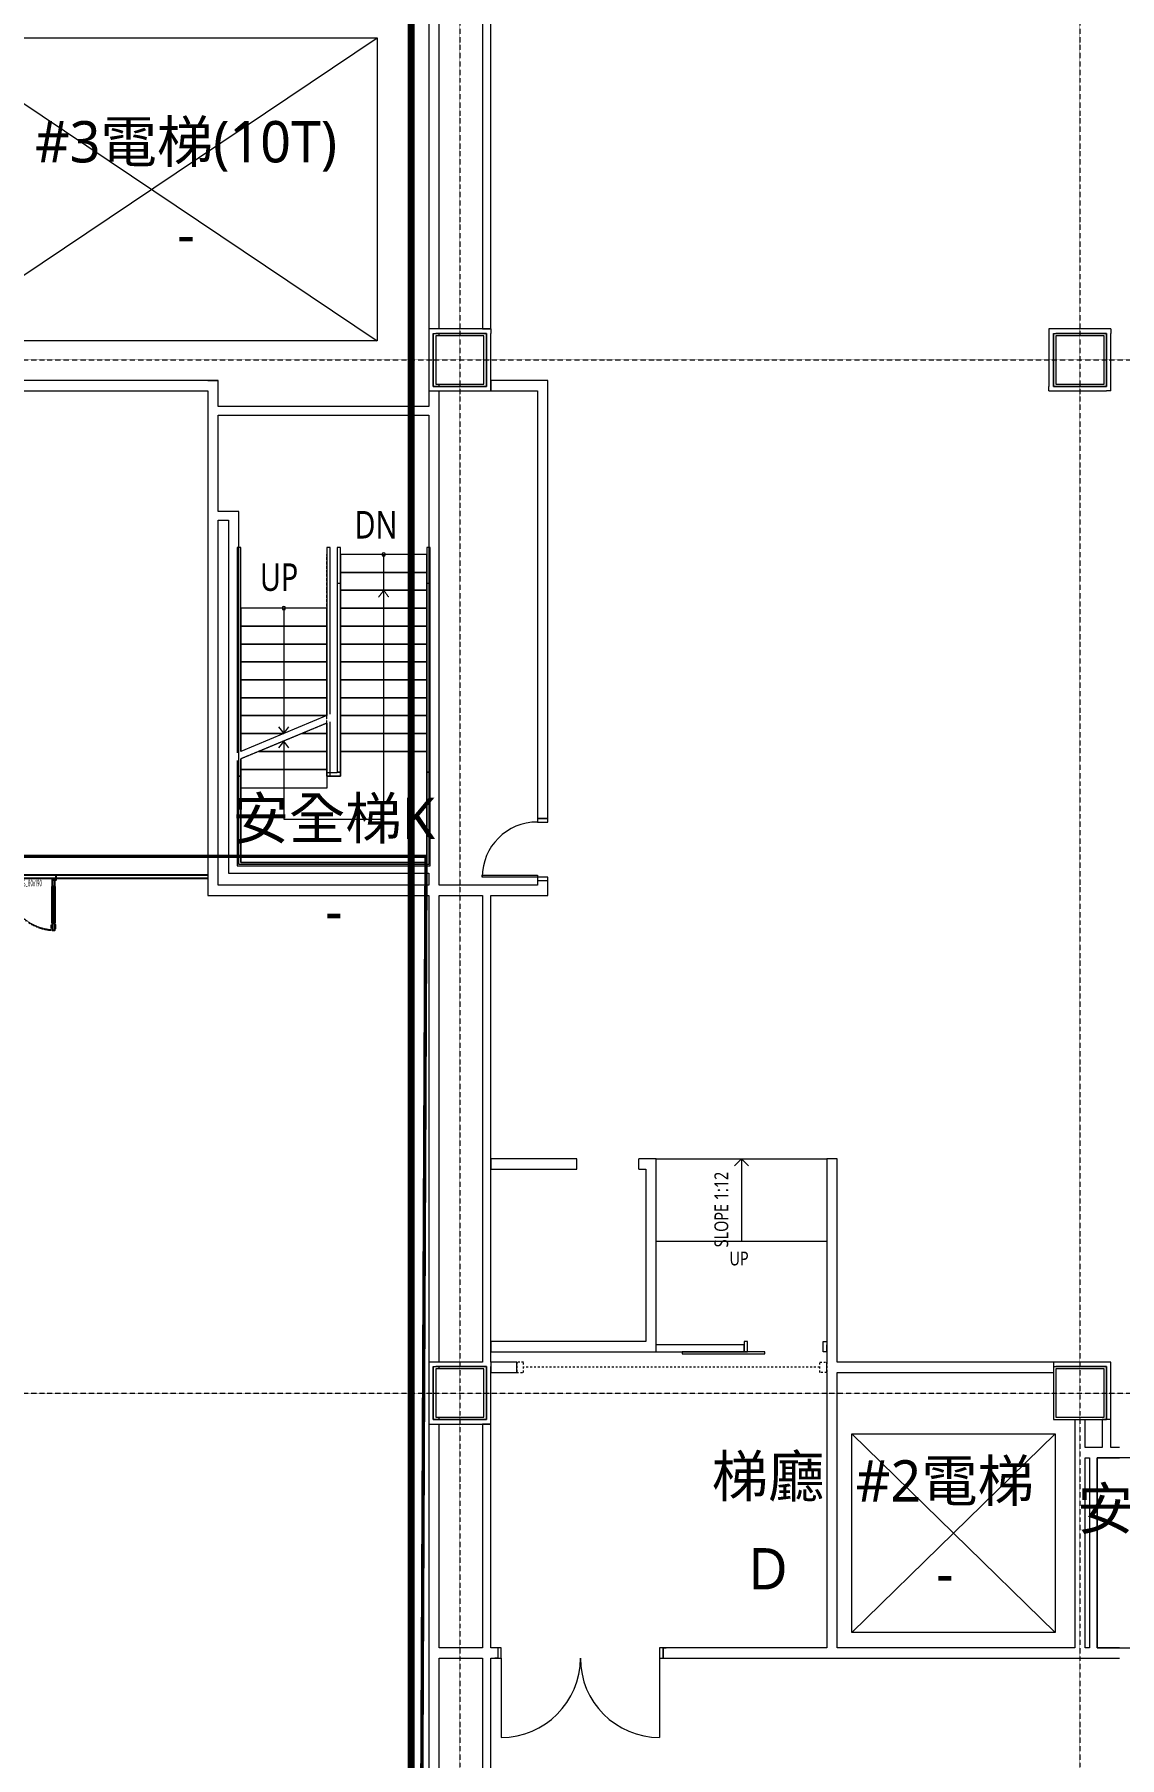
# Model space of a CAD drawing. Extents: x -181672 to 290600, y -29000 to 395522.
# Drawn here: x 237426 to 253175, y 24708 to 49725 of the extents above; entities that cross this region are included whole.
import ezdxf
from ezdxf.enums import TextEntityAlignment as Align

# ---------------------------------------------------------------- set-up
doc = ezdxf.new("R2010")
doc.units = 0
doc.header["$LTSCALE"] = 10
for name, pattern in [('H12PL2$0$JJP_三點線', [0.9, 0.3, -0.15, 0, -0.15, 0, -0.15, 0, -0.15]), ('H12PL2$0$JJP_虛線(退縮線、投影線、地下室範圍、非屬本工程、圖面分區)', [0.45, 0.3, -0.15]), ('H12PL2$0$TAI_虛線', [5.644, 2.822, -2.822]), ('H12PL2$0$虛線', [0.846667, 0.423333, -0.423333]), ('XFDP20$0$HIDDEN', [0.3, 0.2, -0.1]), ('XFM7P20PCW$0$CENTERX2', [20.32, 12.7, -2.54, 2.54, -2.54]), ('XFM7P20PCW$0$中心', [29.999999, 12, -6, 6, -6])]:
    doc.linetypes.add(name, pattern=pattern)
for name, color, linetype in [('H12PL2$0$A-OBJE-2D', 252, 'Continuous'), ('H12PL2$0$A-STRS', 252, 'Continuous'), ('H12PL2$0$A-TEXT', 252, 'Continuous'), ('H12PL2$0$A-WALL-IN', 252, 'Continuous'), ('H12PL2$0$A-ZONE', 252, 'Continuous'), ('H12PL2$0$Door', 252, 'Continuous'), ('H12PL2$0$S-COL', 252, 'Continuous'), ('H12PL2$0$S-GRID', 252, 'Continuous'), ('H12PL2$0$S-SLAB-SHOW', 252, 'Continuous'), ('XFDP20$0$A-Door (8K)', 2, 'Continuous'), ('XFDP20$0$A-W-P3_(8K)', 2, 'Continuous')]:
    doc.layers.add(name, color=color, linetype=linetype)
doc.styles.add('H12PL2$0$Standard', font='', dxfattribs={"width": 0.8})
doc.styles.add('XFDP20$0$AA-TXT', font='isocp.shx', dxfattribs={"width": 0.8, "bigfont": 'china.shx'})
doc.styles.get('H12PL2$0$Standard').set_extended_font_data('Microsoft JhengHei')

# ---------------------------------------------------------------- blocks, each defined once
blk = doc.blocks.new('XFDP20$0$GAD2205')
blk.add_lwpolyline([(0, 1), (0, 1), (-18, 1, -0.414214), (-18, 2), (-18, 3, -0.414214), (-18, 3), (-14, 3, 0.414214), (-13, 4), (-13, 4, 0.414214), (-14, 4), (-18, 4, -0.414214), (-18, 5), (-18, 12, -0.414214), (-18, 12), (-18, 12, 0.414214), (-18, 12), (-18, 14, 0.72636), (-19, 14), (-19, 13, 0.158507), (-19, 13), (-19, 0, 0.414214), (-19, 0), (19, 0, 0.414214), (19, 0), (19, 13, 0.158507), (19, 13), (19, 14, 0.72636), (18, 14), (18, 12, 0.414214), (18, 12, -0.414214), (18, 12), (18, 5, -0.414214), (18, 4), (14, 4, 0.414214), (13, 4), (13, 4, 0.414214), (14, 3), (18, 3, -0.414214), (18, 3), (18, 2, -0.414214), (18, 1), (0, 1)], format="xyb", close=True)
blk = doc.blocks.new('XFDP20$0$Door-S80ap')
for p, q in [((8.8, 70.4), (8.8, 75.3)), ((8.8, 75.3), (9.6, 75.3)), ((9.6, 75.3), (9.6, 70.4)), ((9.6, 70.4), (8.8, 70.4))]:
    blk.add_line(p, q)
blk.add_lwpolyline([(4.8, 70.4), (4.8, 75.3), (4, 75.3), (4, 70.4)], close=True)
at = {"ltscale": 5}
for points in [[(8.8, 67.8), (8.8, 77.9), (4.8, 77.9), (4.8, 67.8)], [(5, 67.5), (5, 14.8), (5, 14.8), (5, 67.5)], [(8.6, 14.8), (8.5, 14.8), (8.5, 67.5), (8.6, 67.5)], [(8.8, 4.3), (8.8, 14.4), (4.8, 14.4), (4.8, 4.3)]]:
    blk.add_lwpolyline(points, close=True, dxfattribs=at)
blk.add_lwpolyline([(4.8, 67.9), (4.8, 66.7, 0.158507), (4.9, 66.7), (4.9, 66.5, 0.72636), (5, 66.6), (5, 66.7, 0.414214), (5, 66.7, -0.414214), (4.9, 66.8), (4.9, 67.5, -0.414214), (5, 67.5), (5.4, 67.5, 0.414214), (5.4, 67.5), (5.4, 67.6, 0.414214), (5.4, 67.6), (5, 67.6, -0.414214), (4.9, 67.6), (4.9, 67.8, -0.414214), (5, 67.8), (6.8, 67.8), (6.8, 67.8), (6.8, 67.8), (8.6, 67.8, -0.414214), (8.6, 67.8), (8.6, 67.6, -0.414214), (8.6, 67.6), (8.2, 67.6, 0.414214), (8.1, 67.6), (8.1, 67.5, 0.414214), (8.2, 67.5), (8.6, 67.5, -0.414214), (8.6, 67.5), (8.6, 66.8, -0.414214), (8.6, 66.7), (8.6, 66.7, 0.414214), (8.6, 66.7), (8.6, 66.6, 0.72636), (8.6, 66.5), (8.7, 66.7, 0.158507), (8.7, 66.7), (8.7, 67.9, 0.414214), (8.7, 67.9), (4.9, 67.9, 0.414214)], format="xyb", close=True, dxfattribs=at)
at = {"ltscale": 500}
for points in [[(3.2, -0.6), (3.2, 3.9), (3, 3.9), (3, -0.6)], [(8.5, 4.8), (4, 4.8), (4, 4.6), (8.5, 4.6)]]:
    blk.add_lwpolyline(points, close=True, dxfattribs=at)
at = {"linetype": 'XFDP20$0$HIDDEN', "ltscale": 0.1}
blk.add_arc((3.4, 4.4), 73.6, 0, 84.8641, dxfattribs=at)
at = {"ltscale": 500, "extrusion": (0, 0, -1)}
blk.add_ellipse((3.4, 4.4), major_axis=(-0.495, 0.495), ratio=1, start_param=5.497787, end_param=11.780972, dxfattribs=at)
at = {"ltscale": 5, "xscale": 0.1000000000058208, "yscale": 0.1000000000058208, "zscale": 0.1000000000058208}
blk.add_blockref('XFDP20$0$GAD2205', (6.8, 14.3), dxfattribs=at)
at = {"color": 9, "style": 'XFDP20$0$AA-TXT', "width": 0.45}
blk.add_attdef('100x240', text='', height=10, dxfattribs=at).set_placement((40, 10), align=Align.MIDDLE)
blk = doc.blocks.new('XFDP20')
at = {"layer": 'XFDP20$0$A-W-P3_(8K)', "ltscale": 0.5}
for p, q in [((226775, 37525), (239940, 37525)), ((226825, 37475), (239940, 37475))]:
    blk.add_line(p, q, dxfattribs=at)
at = {"layer": 'XFDP20$0$A-Door (8K)'}
ref = blk.add_blockref('XFDP20$0$Door-S80ap', (237770, 37500), dxfattribs=dict(at, xscale=10, yscale=10, zscale=10, rotation=180))
ref.add_attrib('100x240', 'MS_80x190', dxfattribs={"layer": '0', "color": 9, "height": 100, "rotation": 180, "style": 'XFDP20$0$AA-TXT', "text_generation_flag": 6, "width": 0.45}).set_placement((237370, 37400), align=Align.MIDDLE)
blk = doc.blocks.new('H12PL2')
at = {"layer": 'H12PL2$0$A-OBJE-2D', "lineweight": 0}
for p, q in [((235850, 45275), (242400, 49675)), ((235850, 49675), (242400, 45275)), ((235850, 49675), (242400, 49675)), ((242400, 49675), (242400, 45275)), ((242400, 45275), (235850, 45275)), ((247687.5, 33400), (247587.5, 33300)), ((247687.5, 33400), (247787.5, 33300)), ((249290, 26525), (252240, 29410)), ((249290, 29410), (252240, 26525)), ((249290, 26525), (249290, 29410)), ((249290, 29410), (252240, 29410)), ((252240, 29410), (252240, 26525)), ((252240, 26525), (249290, 26525))]:
    blk.add_line(p, q, dxfattribs=at)
blk.add_lwpolyline([(246450, 33400), (248925, 33400), (248925, 32200), (246450, 32200)], close=True, dxfattribs=at)
at = {"layer": 'H12PL2$0$A-OBJE-2D', "lineweight": 0, "flags": 128}
blk.add_lwpolyline([(247687.5, 33400), (247687.5, 32200)], dxfattribs=at)
at = {"layer": 'H12PL2$0$A-STRS', "lineweight": 0}
for p, q in [((240370, 42275), (240370, 41395)), ((240420, 42275), (240370, 42275)), ((240420, 41395), (240420, 42275)), ((241670, 42275), (241670, 41395)), ((241720, 42275), (241670, 42275)), ((241720, 41395), (241720, 42275)), ((241870, 42275), (241820, 42275)), ((241820, 42275), (241820, 42175)), ((241820, 42175), (241820, 39315)), ((241870, 42175), (241870, 42275)), ((241870, 39315), (241870, 42175)), ((243120, 42175), (241870, 42175)), ((241870, 42175), (241870, 41915)), ((242495, 41915), (242495, 42175)), ((243170, 42275), (243120, 42275)), ((243120, 42275), (243120, 42175)), ((243120, 42175), (243120, 39315)), ((243120, 41915), (243120, 42175)), ((243170, 42175), (243170, 42275)), ((243170, 39315), (243170, 42175)), ((243120, 41915), (241870, 41915)), ((241870, 41915), (241870, 41655)), ((241870, 41915), (243120, 41915)), ((242495, 39315), (242495, 41915)), ((243120, 41655), (243120, 41915)), ((243120, 41655), (241870, 41655)), ((241870, 41655), (241870, 41395)), ((241870, 41655), (243120, 41655)), ((243120, 41395), (243120, 41655)), ((240370, 41395), (240370, 39294.2)), ((240420, 39315), (240420, 41395)), ((241670, 41395), (240420, 41395)), ((240420, 41395), (240420, 41135)), ((241045, 41395), (241045, 41135)), ((241670, 41395), (241670, 39835)), ((241670, 41135), (241670, 41395)), ((241720, 39855.8), (241720, 41395)), ((243120, 41395), (241870, 41395)), ((241870, 41395), (241870, 41135)), ((241870, 41395), (243120, 41395)), ((243120, 41135), (243120, 41395)), ((240420, 41135), (241670, 41135)), ((241670, 41135), (240420, 41135)), ((240420, 41135), (240420, 40875)), ((241045, 41135), (241045, 39575)), ((241670, 40875), (241670, 41135)), ((243120, 41135), (241870, 41135)), ((241870, 41135), (241870, 40875)), ((241870, 41135), (243120, 41135)), ((243120, 40875), (243120, 41135)), ((240420, 40875), (241670, 40875)), ((241670, 40875), (240420, 40875)), ((240420, 40875), (240420, 40615)), ((241670, 40615), (241670, 40875)), ((243120, 40875), (241870, 40875)), ((241870, 40875), (241870, 40615)), ((241870, 40875), (243120, 40875)), ((243120, 40615), (243120, 40875)), ((240420, 40615), (241670, 40615)), ((241670, 40615), (240420, 40615)), ((240420, 40615), (240420, 40355)), ((241670, 40355), (241670, 40615)), ((243120, 40615), (241870, 40615)), ((241870, 40615), (241870, 40355)), ((241870, 40615), (243120, 40615)), ((243120, 40355), (243120, 40615)), ((240420, 40355), (241670, 40355)), ((241670, 40355), (240420, 40355)), ((240420, 40355), (240420, 40095)), ((241670, 40095), (241670, 40355)), ((243120, 40355), (241870, 40355)), ((241870, 40355), (241870, 40095)), ((241870, 40355), (243120, 40355)), ((243120, 40095), (243120, 40355)), ((240420, 40095), (241670, 40095)), ((241670, 40095), (240420, 40095)), ((240420, 40095), (240420, 39835)), ((241670, 39835), (241670, 40095)), ((243120, 40095), (241870, 40095)), ((241870, 40095), (241870, 39835)), ((241870, 40095), (243120, 40095)), ((243120, 39835), (243120, 40095)), ((240420, 39835), (241670, 39835)), ((241670, 39835), (240420, 39835)), ((240420, 39835), (240420, 39575)), ((241670, 39835), (240420, 39315)), ((243120, 39835), (241870, 39835)), ((241870, 39835), (241870, 39575)), ((241870, 39835), (243120, 39835)), ((243120, 39575), (243120, 39835)), ((241670, 39726.69), (240420, 39206.69)), ((240420, 39575), (241045, 39575)), ((241045, 39575), (240420, 39575)), ((240420, 39575), (240420, 39315)), ((240970, 39675), (241045, 39575)), ((241045, 39575), (241120, 39675)), ((241305.35, 39575), (241670, 39575)), ((241670, 39575), (241305.35, 39575)), ((241670, 39726.69), (241670, 39055)), ((241670, 39575), (241670, 39726.69)), ((241670, 39315), (241670, 39575)), ((241720, 39055), (241720, 39747.49)), ((241870, 39575), (241870, 39315)), ((243120, 39575), (241870, 39575)), ((241870, 39575), (243120, 39575)), ((243120, 39315), (243120, 39575)), ((240680.36, 39315), (241670, 39315)), ((241670, 39315), (240680.36, 39315)), ((241045, 39466.69), (240970, 39366.69)), ((241045, 39466.69), (241045, 39055)), ((241120, 39366.69), (241045, 39466.69)), ((241670, 39055), (241670, 39315)), ((241820, 39315), (241820, 39015)), ((241870, 39015), (241870, 39315)), ((243120, 39315), (241870, 39315)), ((241870, 39315), (241870, 38955)), ((243120, 39315), (241870, 39315)), ((241870, 39315), (241870, 38955)), ((241870, 39315), (243120, 39315)), ((242495, 38330), (242495, 39315)), ((243120, 39315), (243120, 39015)), ((243120, 37705), (243120, 39315)), ((243120, 37705), (243120, 39315)), ((243170, 39015), (243170, 39315)), ((240370, 39185.89), (240370, 39055)), ((240370, 39055), (240370, 38955)), ((240420, 39055), (240420, 39206.69)), ((240420, 39206.69), (240420, 39055)), ((240420, 38955), (240420, 39055)), ((241670, 39055), (240420, 39055)), ((241670, 39055), (240420, 39055)), ((241670, 39055), (240420, 39055)), ((240420, 39055), (241670, 39055)), ((241670, 39055), (240420, 39055)), ((240420, 39055), (240420, 37705)), ((241045, 39055), (241045, 38330)), ((241670, 39055), (241670, 38955)), ((241670, 38955), (241670, 39055)), ((241720, 38955), (241720, 39055)), ((240370, 38955), (240420, 38955)), ((240370, 38955), (240370, 37655)), ((240420, 38955), (240370, 38955)), ((240420, 37705), (240420, 38955)), ((241670, 38782.5), (240420, 38782.5)), ((240420, 38782.5), (240420, 37705)), ((241820, 39005), (241670, 39005)), ((241670, 39005), (241670, 38955)), ((241670, 38955), (241720, 38955)), ((241670, 38955), (241870, 38955)), ((241870, 38955), (241670, 38955)), ((241670, 38955), (241670, 38782.5)), ((241870, 38955), (241670, 38955)), ((241870, 39015), (241820, 39015)), ((241820, 39015), (241820, 39005)), ((241820, 39015), (241870, 39015)), ((241870, 38955), (241870, 39015)), ((243170, 39015), (243120, 39015)), ((243120, 39015), (243120, 37705)), ((243120, 39015), (243170, 39015)), ((243170, 37655), (243170, 39015)), ((241045, 38330), (242495, 38330)), ((240370, 37655), (243170, 37655)), ((243120, 37705), (240420, 37705)), ((240420, 37705), (243120, 37705)), ((240420, 37705), (243120, 37705))]:
    blk.add_line(p, q, dxfattribs=at)
at = {"layer": 'H12PL2$0$A-STRS', "linetype": 'H12PL2$0$JJP_虛線(退縮線、投影線、地下室範圍、非屬本工程、圖面分區)', "lineweight": 0}
for p, q in [((241670, 42175), (241669.98, 42175)), ((241670, 41915), (241670, 42175)), ((243120, 42175), (241870, 42175)), ((241870, 42175), (241870, 41915)), ((243120, 41915), (243120, 42175)), ((241669.98, 41915), (241670, 41915)), ((241670, 41915), (241669.98, 41915)), ((241670, 41655), (241670, 41915)), ((243120, 41915), (241870, 41915)), ((241870, 41915), (241870, 41655)), ((241870, 41915), (243120, 41915)), ((243120, 41655), (243120, 41915)), ((241669.98, 41655), (241670, 41655)), ((241670, 41655), (241669.98, 41655)), ((241670, 41395), (241670, 41655)), ((241870, 41755), (241820, 41755)), ((241820, 41755), (241820, 41655)), ((241820, 41655), (241820, 39315)), ((241870, 41655), (241870, 41755)), ((241870, 39315), (241870, 41655)), ((243120, 41655), (241870, 41655)), ((241870, 41655), (241870, 41395)), ((243120, 41655), (241870, 41655)), ((241870, 41655), (241870, 41395)), ((243120, 41655), (241870, 41655)), ((241870, 41655), (241870, 41395)), ((241870, 41655), (243120, 41655)), ((242495, 41655), (242420, 41555)), ((242495, 41395), (242495, 41655)), ((242570, 41555), (242495, 41655)), ((243170, 41755), (243120, 41755)), ((243120, 41755), (243120, 41655)), ((243120, 41655), (243120, 39315)), ((243120, 41395), (243120, 41655)), ((243120, 41395), (243120, 41655)), ((243120, 41395), (243120, 41655)), ((243170, 41655), (243170, 41755)), ((243170, 39315), (243170, 41655)), ((241670, 41395), (240420, 41395)), ((240420, 41395), (240420, 41135)), ((241670, 41395), (241669.98, 41395)), ((241669.98, 41395), (241670, 41395)), ((241670, 41395), (241669.98, 41395)), ((241670, 41135), (241670, 41395)), ((241670, 41135), (241670, 41395)), ((241670, 41135), (241670, 41395)), ((241870.02, 41395), (241870, 41395)), ((241870, 41395), (241870, 41135)), ((241870, 41395), (241870.02, 41395)), ((243120, 41395), (241870, 41395)), ((241870, 41395), (241870, 41135)), ((241870, 41395), (243120, 41395)), ((243120, 41395), (241870, 41395)), ((241870, 41395), (241870, 41135)), ((241870, 41395), (243120, 41395)), ((243120, 41395), (241870, 41395)), ((241870, 41395), (241870, 41135)), ((241870, 41395), (243120, 41395)), ((242495, 39315), (242495, 41395)), ((243120, 41135), (243120, 41395)), ((243120, 41135), (243120, 41395)), ((243120, 41135), (243120, 41395)), ((240420, 41135), (241670, 41135)), ((241670, 41135), (240420, 41135)), ((240420, 41135), (240420, 40875)), ((241669.98, 41135), (241670, 41135)), ((241670, 41135), (241669.98, 41135)), ((241669.98, 41135), (241670, 41135)), ((241670, 41135), (241669.98, 41135)), ((241670, 40875), (241670, 41135)), ((241670, 40875), (241670, 41135)), ((241670, 40875), (241670, 41135)), ((241870.02, 41135), (241870, 41135)), ((241870, 41135), (241870, 40875)), ((241870, 41135), (241870.02, 41135)), ((243120, 41135), (241870, 41135)), ((241870, 41135), (241870, 40875)), ((241870, 41135), (243120, 41135)), ((243120, 41135), (241870, 41135)), ((241870, 41135), (241870, 40875)), ((241870, 41135), (243120, 41135)), ((243120, 41135), (241870, 41135)), ((241870, 41135), (241870, 40875)), ((241870, 41135), (243120, 41135)), ((243120, 40875), (243120, 41135)), ((243120, 40875), (243120, 41135)), ((243120, 40875), (243120, 41135)), ((240420, 40875), (241670, 40875)), ((241670, 40875), (240420, 40875)), ((240420, 40875), (240420, 40615)), ((241669.98, 40875), (241670, 40875)), ((241670, 40875), (241669.98, 40875)), ((241669.98, 40875), (241670, 40875)), ((241670, 40875), (241669.98, 40875)), ((241670, 40615), (241670, 40875)), ((241670, 40615), (241670, 40875)), ((241670, 40615), (241670, 40875)), ((241870.02, 40875), (241870, 40875)), ((241870, 40875), (241870, 40615)), ((241870, 40875), (241870.02, 40875)), ((243120, 40875), (241870, 40875)), ((241870, 40875), (241870, 40615)), ((241870, 40875), (243120, 40875)), ((243120, 40875), (241870, 40875)), ((241870, 40875), (241870, 40615)), ((241870, 40875), (243120, 40875)), ((243120, 40875), (241870, 40875)), ((241870, 40875), (241870, 40615)), ((241870, 40875), (243120, 40875)), ((243120, 40615), (243120, 40875)), ((243120, 40615), (243120, 40875)), ((243120, 40615), (243120, 40875)), ((240420, 40615), (241670, 40615)), ((241670, 40615), (240420, 40615)), ((240420, 40615), (240420, 40355)), ((241669.98, 40615), (241670, 40615)), ((241670, 40615), (241669.98, 40615)), ((241669.98, 40615), (241670, 40615)), ((241670, 40615), (241669.98, 40615)), ((241670, 40355), (241670, 40615)), ((241670, 40355), (241670, 40615)), ((241670, 40355), (241670, 40615)), ((241870.02, 40615), (241870, 40615)), ((241870, 40615), (241870, 40355)), ((241870, 40615), (241870.02, 40615)), ((243120, 40615), (241870, 40615)), ((241870, 40615), (241870, 40355)), ((241870, 40615), (243120, 40615)), ((243120, 40615), (241870, 40615)), ((241870, 40615), (241870, 40355)), ((241870, 40615), (243120, 40615)), ((243120, 40615), (241870, 40615)), ((241870, 40615), (241870, 40355)), ((241870, 40615), (243120, 40615)), ((243120, 40355), (243120, 40615)), ((243120, 40355), (243120, 40615)), ((243120, 40355), (243120, 40615)), ((240420, 40355), (241670, 40355)), ((241670, 40355), (240420, 40355)), ((240420, 40355), (240420, 40095)), ((241669.98, 40355), (241670, 40355)), ((241670, 40355), (241669.98, 40355)), ((241669.98, 40355), (241670, 40355)), ((241670, 40355), (241669.98, 40355)), ((241670, 40095), (241670, 40355)), ((241670, 40095), (241670, 40355)), ((241670, 40095), (241670, 40355)), ((241870.02, 40355), (241870, 40355)), ((241870, 40355), (241870, 40095)), ((241870, 40355), (241870.02, 40355)), ((243120, 40355), (241870, 40355)), ((241870, 40355), (241870, 40095)), ((241870, 40355), (243120, 40355)), ((243120, 40355), (241870, 40355)), ((241870, 40355), (241870, 40095)), ((241870, 40355), (243120, 40355)), ((243120, 40355), (241870, 40355)), ((241870, 40355), (241870, 40095)), ((241870, 40355), (243120, 40355)), ((243120, 40095), (243120, 40355)), ((243120, 40095), (243120, 40355)), ((243120, 40095), (243120, 40355)), ((240420, 40095), (241670, 40095)), ((241670, 40095), (240420, 40095)), ((240420, 40095), (240420, 39835)), ((241669.98, 40095), (241670, 40095)), ((241670, 40095), (241669.98, 40095)), ((241669.98, 40095), (241670, 40095)), ((241670, 40095), (241669.98, 40095)), ((241670, 39835), (241670, 40095)), ((241670, 39835), (241670, 40095)), ((241670, 39835), (241670, 40095)), ((241870.02, 40095), (241870, 40095)), ((241870, 40095), (241870, 39918.2)), ((241870, 40095), (241870.02, 40095)), ((243120, 40095), (241870, 40095)), ((241870, 40095), (241870, 39835)), ((241870, 40095), (243120, 40095)), ((243120, 40095), (241870, 40095)), ((241870, 40095), (241870, 39835)), ((241870, 40095), (243120, 40095)), ((243120, 40095), (241870, 40095)), ((241870, 40095), (241870, 39835)), ((241870, 40095), (243120, 40095)), ((243120, 39835), (243120, 40095)), ((243120, 39835), (243120, 40095)), ((243120, 39835), (243120, 40095)), ((240420, 39835), (241670, 39835)), ((241670, 39835), (240420, 39835)), ((240420, 39835), (240420, 39575)), ((241669.98, 39835), (241670, 39835)), ((241670, 39835), (241669.98, 39835)), ((241669.98, 39835), (241670, 39835)), ((241670, 39835), (241669.98, 39835)), ((241670, 39575), (241670, 39835)), ((241670, 39575), (241670, 39835)), ((243120, 39835), (241870, 39835)), ((241870, 39835), (241870, 39575)), ((241870, 39835), (243120, 39835)), ((243120, 39835), (241870, 39835)), ((241870, 39835), (241870, 39575)), ((241870, 39835), (243120, 39835)), ((243120, 39835), (241870, 39835)), ((241870, 39835), (241870, 39575)), ((241870, 39835), (243120, 39835)), ((243120, 39575), (243120, 39835)), ((243120, 39575), (243120, 39835)), ((243120, 39575), (243120, 39835)), ((241670, 39726.69), (240420, 39206.69)), ((240420, 39575), (241045, 39575)), ((241045, 39575), (240420, 39575)), ((240420, 39575), (240420, 39315)), ((241305.35, 39575), (241670, 39575)), ((241305.35, 39575), (241670, 39575)), ((241670, 39575), (241305.35, 39575)), ((241305.35, 39575), (241670, 39575)), ((241670, 39575), (241305.35, 39575)), ((241670, 39575), (241305.35, 39575)), ((241670, 39726.69), (241670, 39055)), ((241670, 39575), (241670, 39726.69)), ((241670, 39315), (241670, 39575)), ((241670, 39315), (241670, 39575)), ((241670, 39315), (241670, 39575)), ((241720, 39055), (241720, 39747.49)), ((243120, 39575), (241870, 39575)), ((241870, 39575), (241870, 39315)), ((241870, 39575), (243120, 39575)), ((241870, 39575), (241870, 39315)), ((243120, 39575), (241870, 39575)), ((241870, 39575), (243120, 39575)), ((243120, 39575), (241870, 39575)), ((241870, 39575), (241870, 39315)), ((241870, 39575), (243120, 39575)), ((243120, 39315), (243120, 39575)), ((243120, 39315), (243120, 39575)), ((243120, 39315), (243120, 39575)), ((240680.36, 39315), (241670, 39315)), ((241670, 39315), (240680.36, 39315)), ((240680.36, 39315), (241670, 39315)), ((241670, 39315), (240680.36, 39315)), ((240680.36, 39315), (241670, 39315)), ((241670, 39315), (240680.36, 39315)), ((241045, 39466.69), (241045, 39055)), ((241670, 39055), (241670, 39315)), ((241670, 39055), (241670, 39315)), ((241670, 39055), (241670, 39315)), ((241820, 39315), (241820, 39015)), ((241870, 39015), (241870, 39315)), ((241870, 39315), (243120, 39315)), ((243120, 39315), (241870, 39315)), ((241870, 39315), (241870, 38955)), ((241870, 39315), (243120, 39315)), ((241870, 39315), (243120, 39315)), ((242495, 38330), (242495, 39315)), ((243120, 39315), (243120, 39015)), ((243120, 37705), (243120, 39315)), ((243170, 39015), (243170, 39315)), ((240370, 39185.89), (240370, 39055)), ((240370, 39055), (240370, 38955)), ((240420, 39055), (240420, 39206.69)), ((240420, 39206.69), (240420, 39055)), ((240420, 39206.69), (240420, 39055)), ((240420, 39206.69), (240420, 39055)), ((240420, 38955), (240420, 39055)), ((240420, 39055), (241670, 39055)), ((241670, 39055), (240420, 39055)), ((241670, 39055), (240420, 39055)), ((241670, 39055), (240420, 39055)), ((240420, 39055), (241670, 39055)), ((241670, 39055), (240420, 39055)), ((240420, 39055), (240420, 37705)), ((240420, 39055), (241670, 39055)), ((241045, 39055), (241045, 38330)), ((241670, 39055), (241670, 38955)), ((241670, 38955), (241670, 39055)), ((241720, 38955), (241720, 39055)), ((240370, 38955), (240420, 38955)), ((240370, 38955), (240370, 37655)), ((240420, 38955), (240370, 38955)), ((240420, 37705), (240420, 38955)), ((241820, 39005), (241670, 39005)), ((241670, 39005), (241670, 38955)), ((241670, 38955), (241720, 38955)), ((241670, 38955), (241870, 38955)), ((241870, 38955), (241670, 38955)), ((241870, 39015), (241820, 39015)), ((241820, 39015), (241820, 39005)), ((241820, 39015), (241870, 39015)), ((241870, 38955), (241870, 39015)), ((243170, 39015), (243120, 39015)), ((243120, 39015), (243120, 37705)), ((243120, 39015), (243170, 39015)), ((243170, 37655), (243170, 39015)), ((241045, 38330), (242495, 38330)), ((240370, 37655), (243170, 37655)), ((243120, 37705), (240420, 37705)), ((240420, 37705), (243120, 37705))]:
    blk.add_line(p, q, dxfattribs=at)
at = {"layer": 'H12PL2$0$A-STRS', "linetype": 'H12PL2$0$虛線', "lineweight": 0}
for p, q in [((243120, 39315), (241870, 39315)), ((241870, 39315), (241870, 38955)), ((243120, 37705), (243120, 39315)), ((241670, 38782.79), (240420, 38782.79)), ((240420, 38782.79), (240420, 37705)), ((241870, 38955), (241670, 38955)), ((241670, 38955), (241670, 38782.79)), ((240420, 37705), (243120, 37705))]:
    blk.add_line(p, q, dxfattribs=at)
at = {"layer": 'H12PL2$0$A-STRS', "lineweight": 0, "flags": 128}
for points in [[(242470, 42175, 1), (242520, 42175, 1)], [(241020, 41395, 1), (241070, 41395, 1)]]:
    blk.add_lwpolyline(points, format="xyb", close=True, dxfattribs=at)
at = {"layer": 'H12PL2$0$A-WALL-IN', "lineweight": 0}
for p, q in [((244725, 38341.03), (244875, 38341.03)), ((244725, 37441.03), (244875, 37441.03)), ((245300, 33250), (245300, 33400)), ((246200, 33250), (246200, 33400)), ((246450, 30600), (246450, 30700)), ((246450, 30600), (246450, 30700)), ((247725, 30600), (247725, 30700)), ((248925, 30600), (248925, 30700)), ((244425, 30300), (244425, 30450)), ((248925, 30300), (248925, 30450)), ((244150, 26300), (244107, 26300)), ((244150, 26300), (244150, 26150)), ((246550, 26300), (246593, 26300)), ((246550, 26300), (246550, 26150)), ((244150, 26150), (244107, 26150)), ((246550, 26150), (246593, 26150))]:
    blk.add_line(p, q, dxfattribs=at)
at = {"layer": 'H12PL2$0$A-WALL-IN', "lineweight": 0, "flags": 128}
for points in [[(243300, 45450), (243300, 59550)], [(243928, 59550), (243928, 45450)], [(244050, 45450), (244050, 53225)], [(243150, 49875), (243150, 44325)], [(243150, 45450), (243150, 45385)], [(244050, 45450), (243150, 45450)], [(243150, 45385), (243150, 44550)], [(243215, 44615), (243215, 45385)], [(243215, 45385), (243985, 45385)], [(243215, 45385), (243250, 45385)], [(243215, 45385), (243215, 44615)], [(243950, 45385), (243250, 45385)], [(243300, 45350), (243300, 45385)], [(243928, 45450), (244050, 45450)], [(243985, 45385), (243950, 45385)], [(243985, 45385), (243985, 44615)], [(243985, 44650), (243985, 45385)], [(244050, 45450), (244050, 45385)], [(244050, 44615), (244050, 45385)], [(252150, 45450), (252150, 45385)], [(253050, 45450), (252150, 45450)], [(252150, 45385), (252150, 44615)], [(252215, 44615), (252215, 45385)], [(252215, 45385), (252985, 45385)], [(252215, 45385), (252250, 45385)], [(252215, 45385), (252215, 44615)], [(252950, 45385), (252250, 45385)], [(252985, 45385), (252950, 45385)], [(252985, 45385), (252985, 44615)], [(252985, 44650), (252985, 45385)], [(253050, 45450), (253050, 45385)], [(253050, 44550), (253050, 45385)], [(239940, 44700), (235650, 44700)], [(235650, 44550), (239940, 44550)], [(239940, 44700), (240090, 44700)], [(240090, 44700), (239940, 44700)], [(239940, 44550), (239940, 37225)], [(240090, 44325), (240090, 44700)], [(243150, 44550), (243215, 44550)], [(243985, 44615), (243215, 44615)], [(243215, 44615), (243250, 44615)], [(243215, 44550), (244050, 44550)], [(243250, 44615), (243985, 44615)], [(243300, 44615), (243300, 44650)], [(243300, 37375), (243300, 44550)], [(243985, 44615), (243985, 44650)], [(244725, 44700), (244050, 44700)], [(244050, 44700), (244050, 44550)], [(244050, 44550), (244050, 44615)], [(244050, 44550), (244725, 44550)], [(244875, 44700), (244725, 44700)], [(244725, 44550), (244725, 38341.03)], [(244875, 38341.03), (244875, 44700)], [(252150, 44550), (252150, 44615)], [(252150, 44550), (252985, 44550)], [(252985, 44615), (252215, 44615)], [(252215, 44615), (252250, 44615)], [(252250, 44615), (252985, 44615)], [(252985, 44615), (252985, 44650)], [(253050, 44550), (252985, 44550)], [(243150, 44325), (240090, 44325)], [(240090, 44200), (243150, 44200)], [(240090, 42800), (240090, 44200)], [(243150, 44200), (243150, 37675)], [(240240, 42800), (240090, 42800)], [(240390, 42800), (240240, 42800)], [(240390, 37675), (240390, 42800)], [(240090, 42675), (240240, 42675)], [(240090, 37375), (240090, 42675)], [(240240, 42675), (240240, 37550)], [(240240, 37550), (240390, 37550)], [(243150, 37675), (240390, 37675)], [(240390, 37550), (243150, 37550)], [(243150, 37550), (243150, 37375)], [(243150, 37375), (240090, 37375)], [(244725, 37375), (243300, 37375)], [(244725, 37441.03), (244725, 37375)], [(244875, 37375), (244875, 37441.03)], [(244875, 37225), (244875, 37375)], [(239940, 37225), (240090, 37225)], [(240090, 37225), (243150, 37225)], [(243150, 37225), (243150, 15550)], [(243300, 30450), (243300, 37225)], [(243300, 37225), (243928, 37225)], [(243928, 37225), (243928, 30450)], [(244050, 30450), (244050, 37225)], [(244050, 37225), (244875, 37225)], [(245300, 33400), (244050, 33400)], [(244050, 33400), (244050, 33250)], [(246300, 33400), (246200, 33400)], [(246450, 33400), (246300, 33400)], [(246450, 30700), (246450, 33400)], [(249075, 33400), (248925, 33400)], [(248925, 33400), (248925, 30450)], [(249075, 30450), (249075, 33400)], [(244050, 33250), (245300, 33250)], [(246200, 33250), (246300, 33250)], [(246300, 33250), (246300, 30750)], [(246300, 30750), (244050, 30750)], [(244050, 30750), (244050, 30600)], [(244050, 30600), (246300, 30600)], [(246300, 30600), (246450, 30600)], [(247725, 30700), (246450, 30700)], [(246450, 30600), (247725, 30600)], [(243150, 30450), (243150, 30385)], [(243928, 30450), (243150, 30450)], [(243150, 30385), (243150, 29550)], [(243215, 29615), (243215, 30385)], [(243215, 30385), (243985, 30385)], [(243215, 30385), (243250, 30385)], [(243215, 30385), (243215, 29615)], [(243950, 30385), (243250, 30385)], [(243300, 30350), (243300, 30385)], [(243985, 30385), (243950, 30385)], [(243985, 30385), (243985, 29615)], [(243985, 29650), (243985, 30385)], [(244425, 30450), (244050, 30450)], [(244050, 30450), (244050, 30300)], [(244050, 30450), (244050, 30385)], [(244050, 29615), (244050, 30385)], [(244050, 30300), (244425, 30300)], [(248925, 30300), (248925, 26300)], [(252215, 30450), (249075, 30450)], [(249075, 26300), (249075, 30300)], [(249075, 30300), (252215, 30300)], [(252215, 30450), (252215, 30300)], [(252985, 30450), (252215, 30450)], [(252215, 30450), (252215, 30385)], [(252215, 30385), (252250, 30385)], [(252215, 30385), (252215, 29615)], [(252215, 30385), (252985, 30385)], [(252950, 30385), (252250, 30385)], [(252985, 30385), (252950, 30385)], [(253050, 30450), (252985, 30450)], [(252985, 29650), (252985, 30385)], [(252985, 30385), (252985, 29615)], [(253050, 29615), (253050, 30450)], [(243150, 29550), (243215, 29550)], [(243985, 29615), (243215, 29615)], [(243215, 29615), (243250, 29615)], [(243215, 29550), (244050, 29550)], [(243250, 29615), (243985, 29615)], [(243300, 29615), (243300, 29650)], [(243300, 26300), (243300, 29550)], [(243928, 29550), (243928, 26300)], [(244050, 29550), (243928, 29550)], [(243985, 29615), (243985, 29650)], [(244050, 29550), (244050, 29615)], [(244050, 26300), (244050, 29550)], [(252215, 29615), (252250, 29615)], [(252250, 29615), (252985, 29615)], [(252525, 29615), (252525, 26300)], [(252525, 29615), (252675, 29615)], [(252675, 29210), (252675, 29615)], [(252925, 29615), (252925, 29210)], [(253050, 29615), (252925, 29615)], [(252985, 29615), (252985, 29650)], [(253050, 29615), (252985, 29615)], [(253050, 29210), (253050, 29615)], [(252925, 29210), (252675, 29210)], [(252675, 26300), (252675, 29060)], [(252675, 29060), (252737, 29060)], [(252737, 29060), (252737, 26300)], [(252850, 26300), (252850, 29060)], [(252850, 29060), (253175, 29060)], [(253175, 29210), (253050, 29210)], [(243928, 26300), (243300, 26300)], [(244150, 26300), (244050, 26300)], [(248925, 26300), (246550, 26300)], [(252525, 26300), (249075, 26300)], [(252737, 26300), (252675, 26300)], [(253175, 26300), (252850, 26300)], [(243300, 19225), (243300, 26150)], [(243300, 26150), (243928, 26150)], [(243928, 26150), (243928, 19225)], [(244050, 26150), (244150, 26150)], [(244050, 19250), (244050, 26150)], [(246550, 26150), (252525, 26150)], [(252525, 26150), (252675, 26150)], [(252675, 26150), (253175, 26150)]]:
    blk.add_lwpolyline(points, dxfattribs=at)
at = {"layer": 'H12PL2$0$Door', "lineweight": 0}
for p, q in [((244725, 38341.03), (244725, 38291.03)), ((244875, 38341.03), (244725, 38341.03)), ((244725, 38291.03), (244875, 38291.03)), ((244875, 38291.03), (244875, 38341.03)), ((243925, 37491.03), (243925, 37521.03)), ((243925, 37521.03), (244725, 37521.03)), ((244725, 37491.03), (243925, 37491.03)), ((244725, 37521.03), (244725, 37491.03)), ((244725, 37491.03), (244725, 37441.03)), ((244875, 37491.03), (244725, 37491.03)), ((244725, 37441.03), (244875, 37441.03)), ((244875, 37441.03), (244875, 37491.03)), ((245300, 33250), (245300, 33400)), ((246200, 33250), (246200, 33400)), ((248025, 30600), (246825, 30600)), ((246825, 30600), (246825, 30570)), ((246825, 30570), (248025, 30570)), ((247775, 30750), (247725, 30750)), ((247725, 30750), (247725, 30600)), ((247725, 30600), (247775, 30600)), ((247775, 30600), (247775, 30750)), ((248025, 30570), (248025, 30600)), ((248875, 30600), (248875, 30750)), ((248875, 30750), (248925, 30750)), ((248925, 30600), (248875, 30600)), ((248925, 30750), (248925, 30600)), ((244150, 26300), (244107, 26300)), ((244150, 26300), (244107, 26300)), ((244200, 26300), (244150, 26300)), ((244150, 26300), (244150, 26150)), ((244150, 26300), (244150, 26150)), ((244150, 26300), (244150, 26150)), ((244200, 26150), (244200, 26300)), ((246550, 26300), (246500, 26300)), ((246500, 26300), (246500, 26150)), ((246550, 26150), (246550, 26300)), ((246550, 26300), (246550, 26150)), ((246550, 26300), (246550, 26150)), ((246550, 26300), (246593, 26300)), ((246550, 26300), (246593, 26300)), ((244150, 26150), (244107, 26150)), ((244150, 26150), (244107, 26150)), ((244150, 26150), (244200, 26150)), ((244200, 26150), (244200, 25000)), ((246500, 26150), (246550, 26150)), ((246500, 26150), (246500, 25000)), ((246550, 26150), (246593, 26150)), ((246550, 26150), (246593, 26150))]:
    blk.add_line(p, q, dxfattribs=at)
at = {"layer": 'H12PL2$0$Door', "linetype": 'H12PL2$0$TAI_虛線', "lineweight": 0}
for p, q in [((244525, 30450), (244425, 30450)), ((244425, 30450), (244425, 30300)), ((244425, 30300), (244525, 30300)), ((244525, 30300), (244525, 30450)), ((248825, 30375), (244525, 30375)), ((248825, 30300), (248825, 30450)), ((248825, 30450), (248925, 30450)), ((248925, 30300), (248825, 30300)), ((248925, 30450), (248925, 30300))]:
    blk.add_line(p, q, dxfattribs=at)
at = {"layer": 'H12PL2$0$Door', "lineweight": 0}
for centre, radius, start, end in [((244725, 37491.03), 800, 90, 180), ((244200, 26150), 1150, 270, 0), ((246500, 26150), 1150, 180, 270)]:
    blk.add_arc(centre, radius, start, end, dxfattribs=at)
at = {"layer": 'H12PL2$0$S-COL', "lineweight": 0, "flags": 128}
for points in [[(243250, 44650), (243950, 44650), (243950, 45350), (243250, 45350)], [(252250, 44650), (252950, 44650), (252950, 45350), (252250, 45350)], [(243250, 29650), (243950, 29650), (243950, 30350), (243250, 30350)], [(252250, 29650), (252950, 29650), (252950, 30350), (252250, 30350)]]:
    blk.add_lwpolyline(points, close=True, dxfattribs=at)
at = {"layer": 'H12PL2$0$S-GRID', "linetype": 'H12PL2$0$JJP_三點線', "lineweight": 0}
for p, q in [((243600, 128250), (243600, -28000)), ((252600, 128250), (252600, -28000)), ((-29000, 45000), (289600, 45000)), ((-29000, 30000), (289600, 30000))]:
    blk.add_line(p, q, dxfattribs=at)
at = {"layer": 'H12PL2$0$S-SLAB-SHOW', "lineweight": 0, "flags": 128}
blk.add_lwpolyline([(252850, 29060), (252850, 26300), (255365, 26300), (255365, 27580), (255265, 27580), (255265, 27780), (255625, 27780), (255625, 29060)], close=True, dxfattribs=at)
blk.add_blockref('XFDP20', (0, 0))
at = {"layer": 'H12PL2$0$A-TEXT', "linetype": 'Continuous', "lineweight": 0, "style": 'H12PL2$0$Standard'}
for s, insert, char_height, attachment_point in [('\\A1;DN', (242071.71, 42606.15), 400, 4), ('\\A1;UP', (240698.47, 41843.67), 400, 4), ('\\A1;UP', (247513.66, 32053.51), 200, 1)]:
    blk.add_mtext(s, dxfattribs=dict(at, insert=insert, char_height=char_height, attachment_point=attachment_point))
at = {"layer": 'H12PL2$0$A-TEXT', "linetype": 'Continuous', "lineweight": 0, "insert": (247294.93, 32116.75), "char_height": 200, "attachment_point": 1, "rotation": 90, "style": 'H12PL2$0$Standard'}
blk.add_mtext('\\A1;SLOPE 1:12', dxfattribs=at)
at = {"layer": 'H12PL2$0$A-ZONE', "style": 'H12PL2$0$Standard'}
for s, p in [('#3電梯(10T)', (239625, 48467.4)), ('-', (239625, 47127.03)), ('安全梯K', (241770, 38643.92)), ('-', (241770, 37302.03)), ('梯廳', (248073.86, 29091.84)), ('#2電梯', (250639, 29024.9)), ('安全梯B', (254041.23, 28621.87)), ('D', (248073.86, 27748.43)), ('-', (250639, 27684.53))]:
    blk.add_text(s, height=600, dxfattribs=at).set_placement(p, align=Align.TOP_CENTER)
blk = doc.blocks.new('XFM7P20PCW')
at = {"color": 1, "linetype": 'XFM7P20PCW$0$中心', "ltscale": 200, "const_width": 100}
blk.add_lwpolyline([(176047.39483, 88731), (242893.75, 89758), (242893.75, 566.5), (176047.39483, -460.5)], close=True, dxfattribs=at)
at = {"color": 1, "linetype": 'XFM7P20PCW$0$CENTERX2', "ltscale": 50, "const_width": 50}
blk.add_lwpolyline([(207690.4625, 16500), (219950, 16500), (219950, 3022.22452), (242949.5, 2805.04491), (243109.00005, 37792.64938), (207568.99995, 37792.64938), (207599.99991, 16500), (219950, 16550)], close=True, dxfattribs=at)

msp = doc.modelspace()

# ---------------------------------------------------------------- block references
for name in ['XFM7P20PCW', 'H12PL2']:
    msp.add_blockref(name, (0, 0))

doc.saveas('drawing.dxf')
